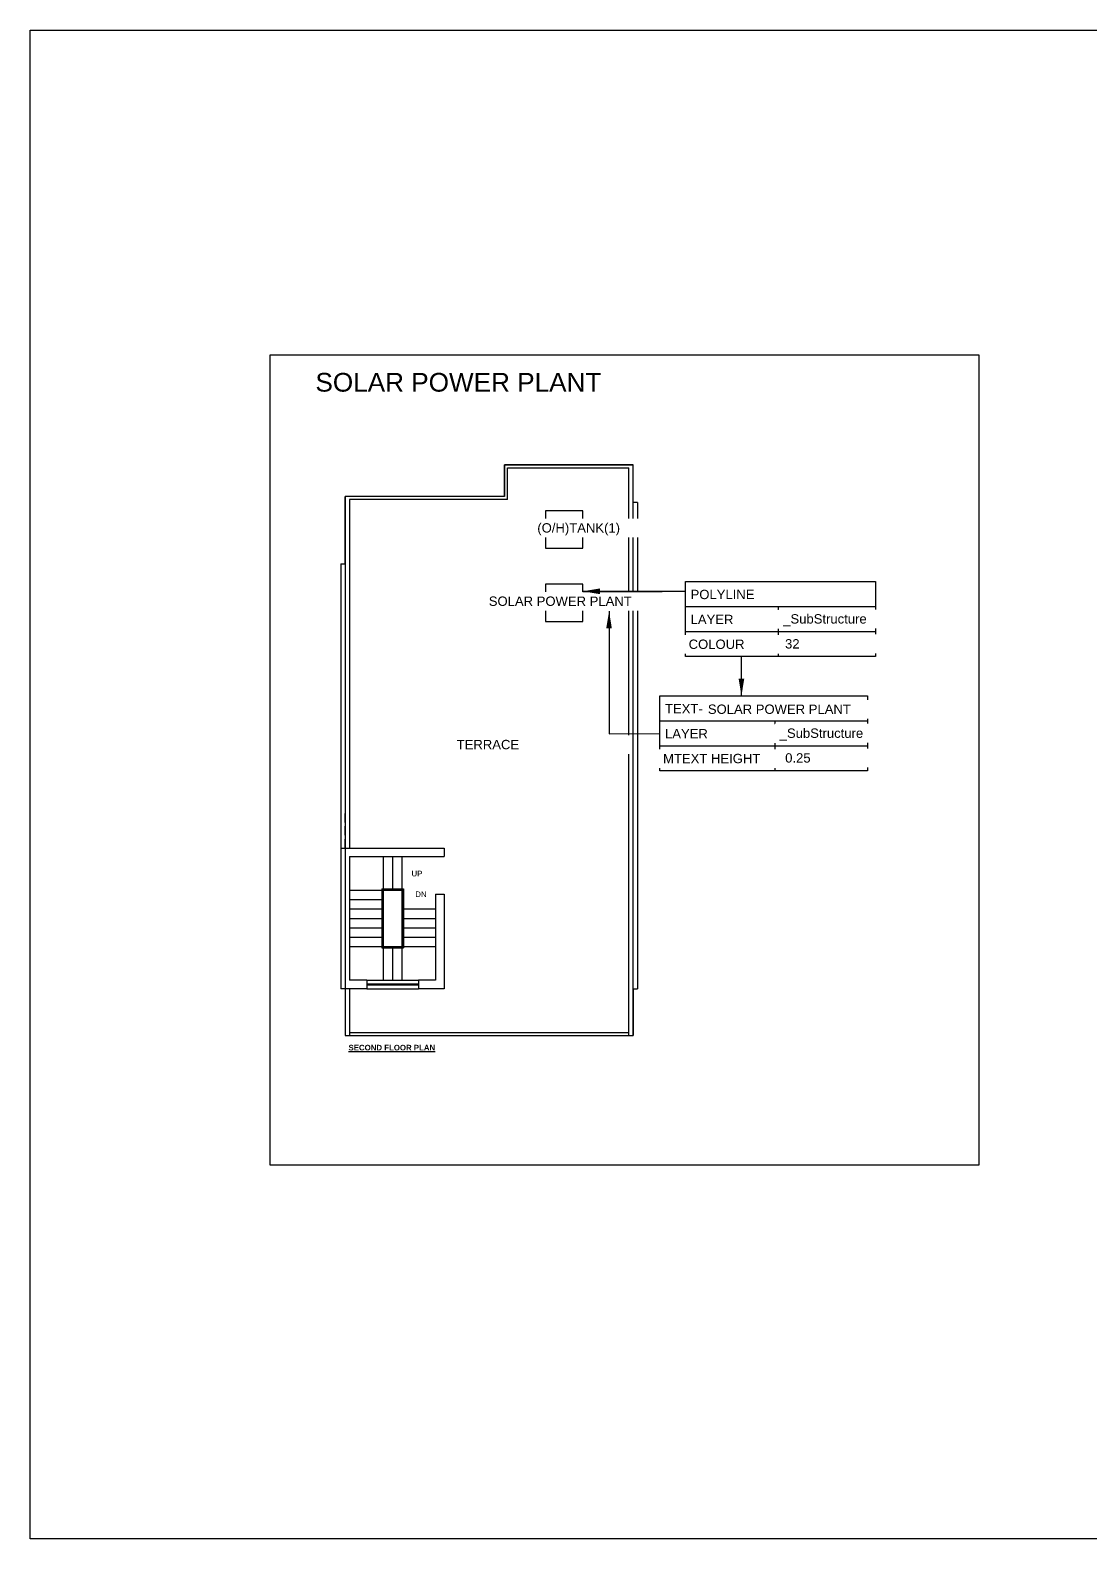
# Model space of a CAD drawing. Header units: metres. Extents: x 180 to 389, y -165 to 195.
# Drawn here: x 180.41 to 208.74, y -105.78 to -65.44 of the extents above; entities that cross this region are included whole.
import ezdxf

# ---------------------------------------------------------------- set-up
doc = ezdxf.new("R2010")
doc.units = ezdxf.units.M
doc.header["$LTSCALE"] = 2
doc.header["$MEASUREMENT"] = 0
doc.linetypes.add('ACAD_ISO02W100', pattern=[15, 12, -3])
for name, color, linetype in [('_SubStructure', 32, 'Continuous'), ('_Tank', 133, 'Continuous'), ('_Terrace', 30, 'Continuous')]:
    doc.layers.add(name, color=color, linetype=linetype)
doc.styles.add('DRAWING', font='times.ttf', dxfattribs={"height": 0.2})
doc.styles.get("Standard").update_dxf_attribs({"font": 'arial.ttf'})
doc.dimstyles.new('Copy of DRAWING', dxfattribs={"dimtxt": 0.2, "dimasz": 0.46, "dimexe": 0.076, "dimexo": 0.3, "dimgap": 0.037, "dimtad": 0, "dimdec": 3, "dimzin": 0, "dimdsep": 46, "dimtxsty": 'DRAWING', "dimblk": 'ARCHTICK', "dimtsz": 0.037, "dimcen": 0.09, "dimclre": 256, "dimclrt": 256, "dimadec": 0, "dimazin": 0, "dimtfac": 1, "dimtdec": 3, "dimtix": 1, "dimtofl": 0, "dimtmove": 2, "dimatfit": 3, "dimfxl": 1, "dimtolj": 1, "dimtzin": 0, "dimarcsym": 0})

# ---------------------------------------------------------------- blocks, each defined once
blk = doc.blocks.new('_ArchTick')

msp = doc.modelspace()

# ---------------------------------------------------------------- linework, layer by layer
at = {"ltscale": 0.01}
for p, q in [((193.0868, -77.0688), (196.5318, -77.0688)), ((193.0868, -77.9138), (193.0868, -77.0688)), ((193.1668, -77.9938), (193.1668, -77.1488)), ((193.1668, -77.1488), (196.4168, -77.1488)), ((196.4168, -92.3188), (196.4168, -77.1488)), ((196.5318, -78.0688), (196.5318, -77.0688)), ((193.0868, -77.9138), (188.8318, -77.9138)), ((188.8318, -79.7138), (188.8318, -77.9138)), ((188.9468, -77.9938), (188.9468, -87.3088)), ((193.1668, -77.9938), (188.9468, -77.9938)), ((196.6468, -78.0688), (196.5318, -78.0688)), ((196.6468, -78.0688), (196.6468, -91.0688)), ((188.7168, -79.7138), (188.7168, -87.3088)), ((188.7168, -79.7138), (188.8318, -79.7138)), ((197.9253, -80.8544), (203.0116, -80.8544)), ((197.9253, -81.5217), (203.0116, -81.5217)), ((197.2414, -83.91), (202.7942, -83.91)), ((197.2414, -84.5773), (202.7942, -84.5773)), ((188.7168, -87.3088), (188.7168, -91.0688)), ((188.7168, -87.3088), (191.4768, -87.3088)), ((188.8318, -87.3088), (188.8318, -91.0688)), ((191.4768, -87.3088), (191.4768, -87.5388)), ((188.9468, -87.5388), (188.9468, -90.8388)), ((188.9468, -87.5388), (191.4768, -87.5388)), ((189.8468, -87.5388), (189.8468, -90.8388)), ((189.8468, -87.5388), (189.8468, -90.8388)), ((190.0968, -87.5388), (190.0968, -88.4388)), ((190.3468, -87.5388), (190.3468, -88.4388)), ((188.9468, -88.4388), (190.3468, -88.4388)), ((188.9468, -88.6888), (189.8468, -88.6888)), ((189.8068, -88.3988), (190.3868, -88.3988)), ((189.8068, -88.3988), (189.8068, -89.9788)), ((189.8268, -88.4188), (190.3668, -88.4188)), ((189.8268, -88.4188), (189.8268, -89.9588)), ((190.3468, -88.4388), (190.3468, -90.8388)), ((190.3668, -88.4188), (190.3668, -89.9588)), ((190.3868, -88.3988), (190.3868, -89.9788)), ((191.2468, -88.5388), (191.2468, -90.8388)), ((191.2468, -88.5388), (191.4768, -88.5388)), ((191.4768, -88.5388), (191.4768, -91.0688)), ((188.9468, -88.9388), (189.8468, -88.9388)), ((190.3468, -88.9388), (191.2468, -88.9388)), ((188.9468, -89.1888), (189.8468, -89.1888)), ((188.9468, -89.4388), (189.8468, -89.4388)), ((190.3468, -89.1888), (191.2468, -89.1888)), ((190.3468, -89.4388), (191.2468, -89.4388)), ((188.9468, -89.6888), (189.8468, -89.6888)), ((190.3468, -89.6888), (191.2468, -89.6888)), ((188.9468, -89.9388), (191.2468, -89.9388)), ((189.8068, -89.9788), (190.3868, -89.9788)), ((189.8268, -89.9588), (190.3668, -89.9588)), ((190.0968, -89.9388), (190.0968, -90.8388)), ((189.4068, -91.0688), (188.7168, -91.0688)), ((188.8318, -91.0688), (188.8318, -92.3188)), ((189.4068, -90.8388), (188.9468, -90.8388)), ((188.9468, -91.0688), (188.9468, -92.3188)), ((189.4068, -90.8388), (189.4068, -91.0688)), ((189.4068, -90.8388), (190.7868, -90.8388)), ((189.4068, -90.9388), (190.7868, -90.9388)), ((189.4068, -90.9688), (190.7868, -90.9688)), ((189.4068, -91.0688), (190.7868, -91.0688)), ((191.2468, -90.8388), (190.7868, -90.8388)), ((190.7868, -90.8388), (190.7868, -91.0688)), ((191.4768, -91.0688), (190.7868, -91.0688)), ((196.5318, -91.0688), (196.6468, -91.0688)), ((196.5318, -91.0688), (196.5318, -92.3188)), ((188.8318, -92.3188), (196.5318, -92.3188)), ((188.9468, -92.2388), (196.4168, -92.2388))]:
    msp.add_line(p, q, dxfattribs=at)
at = {"linetype": 'ACAD_ISO02W100', "ltscale": 0.01}
msp.add_line((188.8318, -87.3088), (188.8318, -86.3088), dxfattribs=at)
at = {"ltscale": 0.01}
for points in [[(197.9253, -80.1871), (203.0116, -80.1871), (203.0116, -82.189), (197.9253, -82.189)], [(197.2414, -83.2427), (202.7942, -83.2427), (202.7942, -85.2446), (197.2414, -85.2446)]]:
    msp.add_lwpolyline(points, close=True, dxfattribs=at)
at = {"layer": '_SubStructure', "ltscale": 0.01}
msp.add_lwpolyline([(194.1806, -81.2507), (195.1806, -81.2507), (195.1806, -80.2507), (194.1806, -80.2507)], close=True, dxfattribs=at)
at = {"layer": '_Tank', "ltscale": 0.01}
msp.add_lwpolyline([(194.1806, -79.2907), (195.1806, -79.2907), (195.1806, -78.2907), (194.1806, -78.2907)], close=True, dxfattribs=at)
at = {"layer": '_Terrace', "ltscale": 0.01}
msp.add_lwpolyline([(188.8318, -77.9138), (188.8318, -92.3188), (196.5318, -92.3188), (196.5318, -77.0688), (193.0868, -77.0688), (193.0868, -77.9138)], close=True, dxfattribs=at)

# ---------------------------------------------------------------- texts
at = {"ltscale": 0.01, "char_height": 0.15, "width": 2.413672, "attachment_point": 1}
for s, insert in [('UP', (190.6023, -87.9169)), ('DN', (190.7031, -88.4691)), ('\\fArial|b1|i0|c0|p34;\\LSECOND FLOOR PLAN', (188.9186, -92.5699))]:
    msp.add_mtext(s, dxfattribs=dict(at, insert=insert))

# ---------------------------------------------------------------- next in the draw order: texts
at = {"layer": '_Tank', "ltscale": 0.01, "insert": (193.966, -78.6252), "char_height": 0.25, "width": 4.517248, "attachment_point": 1, "bg_fill": 2}
msp.add_mtext('(O/H)TANK(1)', dxfattribs=at)
at = {"layer": '_Terrace', "ltscale": 0.01, "insert": (191.8109, -84.4177), "char_height": 0.25, "width": 4.517248, "attachment_point": 1, "bg_fill": 2}
msp.add_mtext('TERRACE', dxfattribs=at)

# ---------------------------------------------------------------- next in the draw order: linework, layer by layer
at = {"ltscale": 0.01}
msp.add_lwpolyline([(186.8272, -74.1205), (205.7678, -74.1205), (205.7678, -95.7854), (186.8272, -95.7854)], close=True, dxfattribs=at)

# ---------------------------------------------------------------- next in the draw order: texts
at = {"ltscale": 0.01, "insert": (188.0338, -74.6078), "char_height": 0.5, "width": 12.588293, "attachment_point": 1, "bg_fill": 2}
msp.add_mtext('SOLAR POWER PLANT', dxfattribs=at)

# ---------------------------------------------------------------- next in the draw order: linework, layer by layer
at = {"ltscale": 0.01}
msp.add_lwpolyline([(180.407, -65.445), (389.0953, -65.445), (389.0953, -105.7761), (180.407, -105.7761)], close=True, dxfattribs=at)

# ---------------------------------------------------------------- next in the draw order: texts
at = {"ltscale": 0.01, "char_height": 0.25, "width": 4.517248, "attachment_point": 1, "bg_fill": 2}
for s, insert in [('POLYLINE', (198.0643, -80.405)), ('TEXT-', (197.3804, -83.4607))]:
    msp.add_mtext(s, dxfattribs=dict(at, insert=insert))
at = {"layer": '_SubStructure', "ltscale": 0.01, "insert": (192.6686, -80.5852), "char_height": 0.25, "width": 4.517248, "attachment_point": 1, "bg_fill": 2}
msp.add_mtext('SOLAR POWER PLANT', dxfattribs=at)

# ---------------------------------------------------------------- next in the draw order: linework, layer by layer
at = {"ltscale": 0.01}
for p, q in [((200.4085, -80.8544), (200.4085, -82.189)), ((200.3146, -83.91), (200.3146, -85.2446))]:
    msp.add_line(p, q, dxfattribs=at)

# ---------------------------------------------------------------- next in the draw order: leaders
msp.add_leader([(195.1806, -80.4459), (197.9253, -80.4459)], dimstyle='Copy of DRAWING', override={"dimgap": 0.037, "dimtad": 0}, dxfattribs=at)

# ---------------------------------------------------------------- next in the draw order: texts
at = {"ltscale": 0.01, "char_height": 0.25, "width": 4.517248, "attachment_point": 1, "bg_fill": 2}
for insert in [(198.0643, -81.0723), (197.3804, -84.128)]:
    msp.add_mtext('LAYER', dxfattribs=dict(at, insert=insert))

# ---------------------------------------------------------------- next in the draw order: texts
for s, insert in [('_SubStructure', (200.54, -81.0577)), ('SOLAR POWER PLANT', (198.5256, -83.4726)), ('MTEXT HEIGHT', (197.328, -84.7915))]:
    msp.add_mtext(s, dxfattribs=dict(at, insert=insert))

# ---------------------------------------------------------------- next in the draw order: leaders
at = {"ltscale": 0.01}
msp.add_leader([(195.8838, -80.9785), (195.8838, -84.2543), (197.2414, -84.2437)], dimstyle='Copy of DRAWING', override={"dimgap": 0.037, "dimtad": 0}, dxfattribs=at)

# ---------------------------------------------------------------- next in the draw order: texts
at = {"ltscale": 0.01, "char_height": 0.25, "width": 4.517248, "attachment_point": 1, "bg_fill": 2}
for s, insert in [('COLOUR', (198.0118, -81.7359)), ('0.25', (200.5927, -84.7747))]:
    msp.add_mtext(s, dxfattribs=dict(at, insert=insert))

# ---------------------------------------------------------------- next in the draw order: texts
for s, insert in [('32', (200.5893, -81.725)), ('_SubStructure', (200.4462, -84.1134))]:
    msp.add_mtext(s, dxfattribs=dict(at, insert=insert))

# ---------------------------------------------------------------- next in the draw order: leaders
at = {"ltscale": 0.01}
msp.add_leader([(199.4237, -83.2427), (199.4237, -82.189)], dimstyle='Copy of DRAWING', override={"dimgap": 0.037, "dimtad": 0}, dxfattribs=at)

doc.saveas('drawing.dxf')
